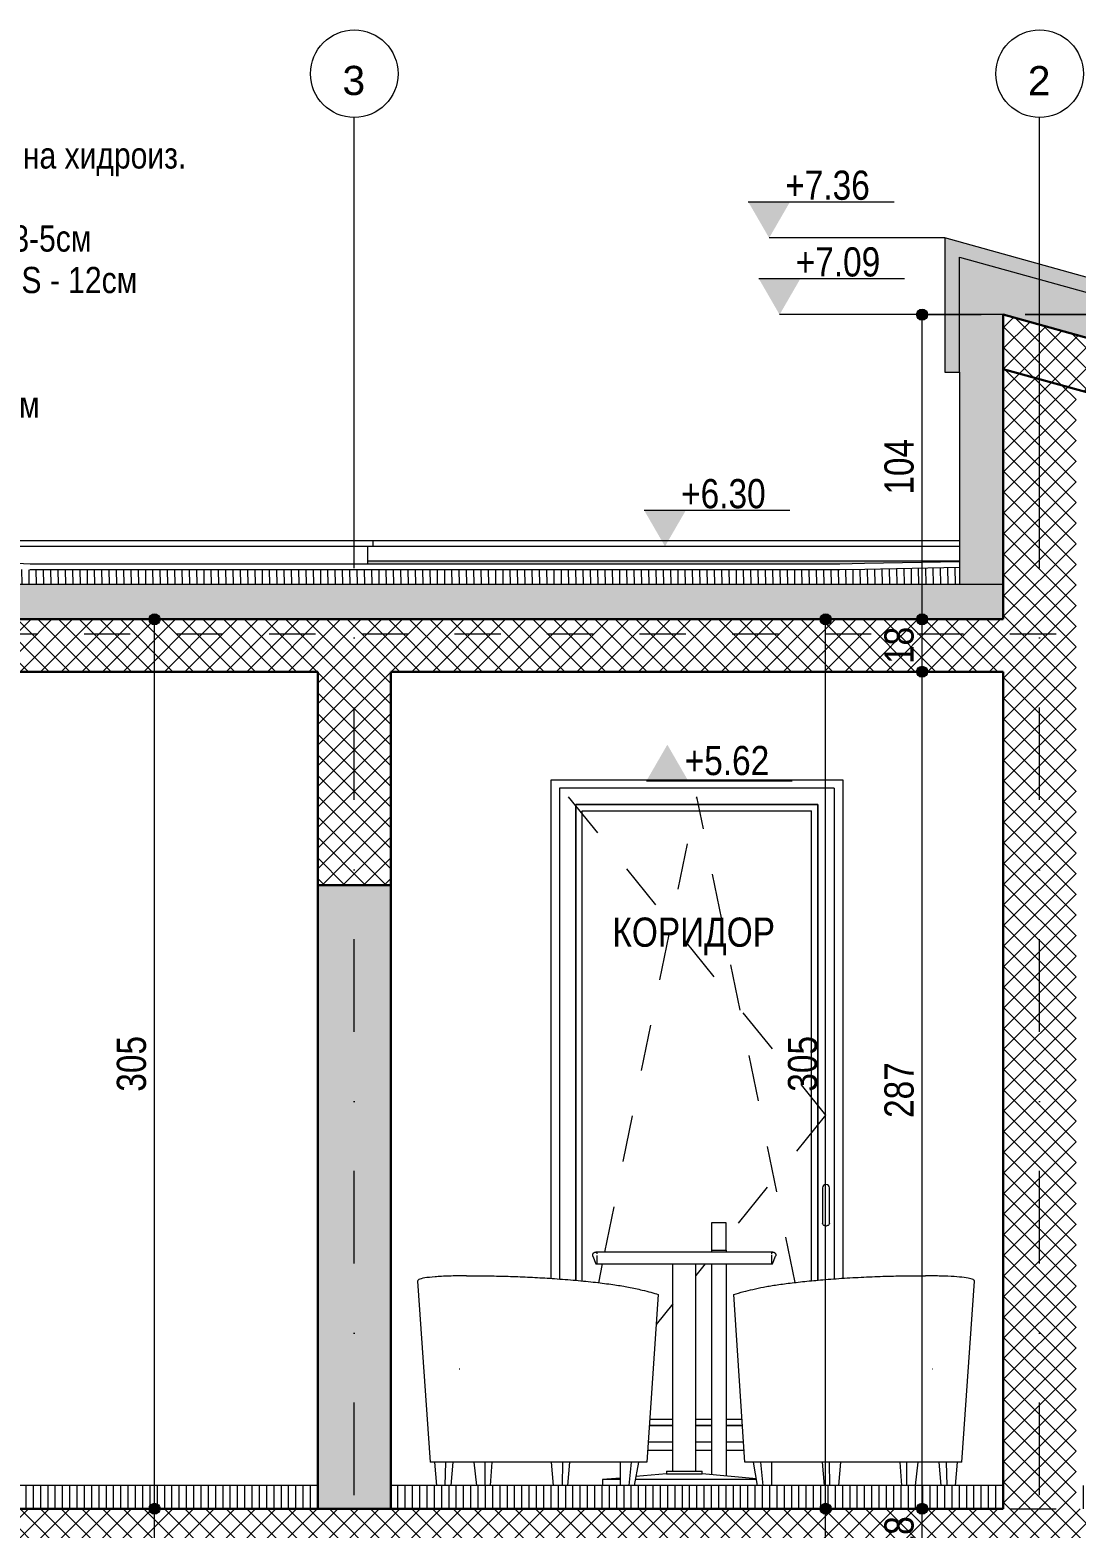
# Model space of a CAD drawing. Header units: centimetres. Extents: x -1889 to 51, y -191 to 807.
# Drawn here: x -1043 to -684, y 293 to 807 of the extents above; entities that cross this region are included whole.
import ezdxf

# ---------------------------------------------------------------- set-up
doc = ezdxf.new("R2010")
doc.units = ezdxf.units.CM
doc.linetypes.add('Dash', pattern=[31.75, 15.875, -15.875])
doc.linetypes.add('Dash dot', pattern=[79.375, 31.75, -23.8125, 0, -23.8125])
for name, color, linetype, lineweight in [('A-ANNO-DIMS', 7, 'Continuous', 9), ('A-ANNO-DIMS-50', 7, 'Continuous', 9), ('A-ANNO-NOTE', 7, 'Continuous', 9), ('A-AREA-IDEN', 7, 'Continuous', 9), ('A-FLOR-FNSH', 7, 'Continuous', 9), ('A-FLOR-HRAL', 7, 'Continuous', 9), ('A-FLOR-LEVL', 7, 'Continuous', 9), ('A-FLOR-MCUT', 7, 'Continuous', 9), ('A-FLOR-PATT', 7, 'Continuous', 9), ('A-GLAZ', 7, 'Continuous', 5), ('A-GLAZ-HDLN', 7, 'Dash', 5), ('A-ROOF', 7, 'Continuous', 9), ('A-ROOF-FNSH', 7, 'Continuous', 9), ('A-ROOF-PATT', 7, 'Continuous', 9), ('A-WALL', 7, 'Continuous', 9), ('A-WALL-FNSH', 7, 'Continuous', 9), ('A-WALL-PATT', 7, 'Continuous', 9), ('G-ANNO-DIMS', 7, 'Continuous', 9), ('G-ANNO-TEXT', 7, 'Continuous', 9), ('I-FURN', 7, 'Continuous', 9), ('S-BEAM', 7, 'Continuous', 9), ('S-COLS', 7, 'Continuous', 9), ('S-GRID', 7, 'Continuous', 9), ('S-GRID-IDEN', 7, 'Continuous', 9)]:
    doc.layers.add(name, color=color, linetype=linetype, lineweight=lineweight)
doc.layers.add('A-DETL', color=7, linetype='Continuous', lineweight=9, true_color=0x008000)
doc.styles.add('Arial', font='arial.ttf', dxfattribs={"height": 10})
doc.styles.add('Arial Narrow', font='ARIALN.TTF', dxfattribs={"height": 10})
doc.styles.add('Arial Narrow_1', font='ARIALN.TTF', dxfattribs={"height": 10})
doc.styles.add('Arial Narrow_2', font='ARIALN.TTF', dxfattribs={"height": 9})
doc.dimstyles.new('TEC_DIM', dxfattribs={"dimscale": 30.48, "dimtxt": 10.23431, "dimasz": 0.492126, "dimexe": 0.393701, "dimexo": 0.246063, "dimgap": 0, "dimtad": 1, "dimdec": 0, "dimzin": 0, "dimdsep": 46, "dimtxsty": 'Arial Narrow', "dimblk1": 'DOTSMALL', "dimblk2": 'DOTSMALL', "dimsah": 1, "dimcen": 0.09, "dimazin": 0, "dimtfac": 1, "dimtdec": 4, "dimtix": 1, "dimtmove": 0, "dimatfit": 3, "dimfxl": 0, "dimtvp": 1, "dimtolj": 1, "dimtzin": 0, "dimarcsym": 0})
pattern_1 = [(45, (-1066.009, 333.896), (-3.535534, 3.535534), []), (135, (-1066.009, 333.896), (-3.535534, -3.535534), [])]

# ---------------------------------------------------------------- blocks, each defined once
blk = doc.blocks.new('Furniture_Crescent_Armchair - 870x580x380mm-1824840-3-3')
at = {"layer": 'I-FURN', "color": 253, "true_color": 0xaaaaaa}
for p, q in [((-909.97, 378.06), (-905.63, 316)), ((-893.14, 379.85), (-888.08, 379.85)), ((-827.44, 373.47), (-831.26, 316)), ((-890.74, 316), (-905.63, 316)), ((-904.09, 316), (-903.4, 308)), ((-900.44, 308), (-900.29, 316)), ((-897.87, 316), (-898.56, 308)), ((-885.68, 316), (-890.74, 316)), ((-890.61, 316), (-889.76, 308)), ((-886.81, 316), (-886.81, 308)), ((-841.19, 316), (-885.68, 316)), ((-884.93, 308), (-884.39, 316)), ((-863.35, 308), (-864.04, 316)), ((-860.24, 316), (-860.4, 308)), ((-857.82, 316), (-858.51, 308)), ((-831.26, 316), (-841.19, 316)), ((-840.44, 316), (-840.44, 308)), ((-836.64, 316), (-837.49, 308)), ((-834.23, 316), (-835.61, 308)), ((-900.44, 308), (-903.4, 308)), ((-898.56, 308), (-900.44, 308)), ((-860.4, 308), (-863.35, 308)), ((-858.51, 308), (-860.4, 308)), ((-837.49, 308), (-840.44, 308)), ((-835.61, 308), (-837.49, 308))]:
    blk.add_line(p, q, dxfattribs=at)
at = {"layer": 'I-FURN', "color": 253, "true_color": 0xaaaaaa, "flags": 128}
blk.add_lwpolyline([(-895.61, 347.99), (-895.51, 348), (-895.41, 348)], dxfattribs=at)
at = {"layer": 'I-FURN', "color": 253, "true_color": 0xaaaaaa}
for points, knots in [([(-893.14, 379.85), (-894.21, 379.85), (-896.28, 379.84), (-900.1, 379.76), (-904.16, 379.55), (-907.69, 379.15), (-909.66, 378.63), (-910.01, 378.22), (-909.97, 378.02)], [-1, -1, -1, -1, -0.9338235, -0.8676471, -0.7352941, -0.6029412, -0.4705882, -0.3529412, -0.3529412, -0.3529412, -0.3529412]), ([(-888.08, 379.85), (-887.13, 379.85), (-885.17, 379.84), (-881.05, 379.78), (-875.61, 379.61), (-868.85, 379.29), (-861.79, 378.84), (-854.72, 378.26), (-847.98, 377.56), (-843.11, 376.92), (-839.78, 376.4), (-838.33, 376.13), (-837.65, 376)], [0, 0, 0, 0, 0.058824, 0.117647, 0.235294, 0.352941, 0.470588, 0.602941, 0.735294, 0.867647, 0.933824, 1, 1, 1, 1]), ([(-837.65, 376), (-835.92, 375.66), (-833.15, 375.06), (-829.83, 374.22), (-828.18, 373.72), (-827.44, 373.47)], [0, 0, 0, 0, 0.4, 0.7, 1, 1, 1, 1])]:
    blk.add_open_spline(points, degree=3, knots=knots, dxfattribs=at)
blk = doc.blocks.new('Furniture_Table_Cafe - Furniture_Table_Cafe-1825741-3-3')
at = {"layer": 'I-FURN', "color": 253, "true_color": 0xaaaaaa}
for p, q in [((-849.78, 386.64), (-848.77, 384)), ((-848.47, 388), (-848.47, 387.37)), ((-848.47, 386.81), (-848.47, 384)), ((-788.47, 387.34), (-788.47, 388)), ((-788.47, 384), (-788.47, 386.96)), ((-788.17, 384), (-787.15, 386.64)), ((-848.77, 384), (-811.92, 384)), ((-822.47, 384), (-822.47, 312.92)), ((-814.47, 312.92), (-814.47, 384)), ((-811.92, 384), (-788.17, 384)), ((-840.44, 310.53), (-846.47, 310)), ((-846.47, 310), (-846.47, 308)), ((-840.55, 310), (-846.34, 310)), ((-812.42, 310), (-835.3, 310)), ((-824.55, 311.92), (-835.09, 311)), ((-824.55, 312.92), (-824.55, 311.92)), ((-824.55, 312.92), (-817.15, 312.92)), ((-824.55, 311.92), (-817.15, 311.92)), ((-817.15, 312.92), (-812.38, 312.92)), ((-817.15, 311.92), (-812.38, 311.92)), ((-793.58, 310), (-812.42, 310)), ((-812.38, 311.92), (-812.38, 312.92)), ((-793.71, 310.28), (-812.38, 311.92))]:
    blk.add_line(p, q, dxfattribs=at)
at = {"layer": 'I-FURN', "color": 253, "true_color": 0xaaaaaa, "flags": 128}
for points in [[(-849.78, 386.64), (-849.8, 386.68), (-849.81, 386.72), (-849.82, 386.76), (-849.83, 386.79), (-849.83, 386.83), (-849.84, 386.87), (-849.84, 386.91), (-849.85, 386.95), (-849.85, 386.99), (-849.85, 387.03), (-849.85, 387.07), (-849.84, 387.11), (-849.84, 387.15), (-849.83, 387.19), (-849.82, 387.23), (-849.81, 387.27), (-849.8, 387.31), (-849.79, 387.35), (-849.77, 387.38), (-849.76, 387.42), (-849.74, 387.46), (-849.72, 387.49), (-849.7, 387.53), (-849.68, 387.56), (-849.65, 387.59), (-849.63, 387.62), (-849.6, 387.65), (-849.58, 387.68), (-849.55, 387.71), (-849.52, 387.74), (-849.49, 387.77), (-849.46, 387.79), (-849.43, 387.82), (-849.39, 387.84), (-849.36, 387.86), (-849.33, 387.88), (-849.29, 387.9), (-849.25, 387.91), (-849.22, 387.93), (-849.18, 387.94), (-849.14, 387.96), (-849.1, 387.97), (-849.06, 387.98), (-849.02, 387.98), (-848.98, 387.99), (-848.95, 388), (-848.91, 388), (-848.87, 388), (-848.85, 388)], [(-811.91, 388), (-813.1, 388), (-814.3, 388), (-815.5, 388), (-816.72, 388), (-817.93, 388), (-819.15, 388), (-820.36, 388), (-821.57, 388), (-822.78, 388), (-823.98, 388), (-825.17, 388), (-826.35, 388), (-827.51, 388), (-828.67, 388), (-829.8, 388), (-830.92, 388), (-832.02, 388), (-833.09, 388), (-834.15, 388), (-835.18, 388), (-836.18, 388), (-837.15, 388), (-838.09, 388), (-839, 388), (-839.88, 388), (-840.73, 388), (-841.54, 388), (-842.31, 388), (-843.04, 388), (-843.74, 388), (-844.39, 388), (-845, 388), (-845.57, 388), (-846.1, 388), (-846.58, 388), (-847.02, 388), (-847.41, 388), (-847.76, 388), (-848.06, 388), (-848.31, 388), (-848.51, 388), (-848.67, 388), (-848.78, 388), (-848.84, 388), (-848.85, 388)], [(-848.85, 388), (-848.82, 388), (-848.75, 388), (-848.63, 388), (-848.46, 388), (-848.24, 388)], [(-788.09, 388), (-788.11, 388), (-788.18, 388), (-788.31, 388), (-788.48, 388), (-788.69, 388), (-788.96, 388), (-789.27, 388), (-789.63, 388), (-790.03, 388), (-790.49, 388), (-790.98, 388), (-791.52, 388), (-792.1, 388), (-792.73, 388), (-793.39, 388), (-794.1, 388), (-794.84, 388), (-795.63, 388), (-796.45, 388), (-797.3, 388), (-798.19, 388), (-799.11, 388), (-800.06, 388), (-801.04, 388), (-802.05, 388), (-803.09, 388), (-804.15, 388), (-805.23, 388), (-806.34, 388), (-807.46, 388), (-808.6, 388), (-809.76, 388), (-810.93, 388), (-811.91, 388)], [(-788.69, 388), (-788.63, 388), (-788.42, 388), (-788.27, 388), (-788.16, 388), (-788.1, 388), (-788.09, 388)], [(-788.09, 388), (-788.05, 388), (-788.01, 388), (-787.97, 387.99), (-787.93, 387.99), (-787.89, 387.98), (-787.85, 387.97), (-787.81, 387.96), (-787.77, 387.95), (-787.73, 387.94), (-787.7, 387.92), (-787.66, 387.9), (-787.63, 387.89), (-787.59, 387.87), (-787.56, 387.85), (-787.52, 387.83), (-787.49, 387.8), (-787.46, 387.78), (-787.43, 387.75), (-787.4, 387.72), (-787.37, 387.7), (-787.34, 387.67), (-787.32, 387.64), (-787.29, 387.61), (-787.27, 387.57), (-787.25, 387.54), (-787.22, 387.51), (-787.21, 387.47), (-787.19, 387.44), (-787.17, 387.4), (-787.16, 387.36), (-787.14, 387.32), (-787.13, 387.29), (-787.12, 387.25), (-787.11, 387.21), (-787.1, 387.17), (-787.1, 387.13), (-787.09, 387.09), (-787.09, 387.05), (-787.09, 387.01), (-787.09, 386.97), (-787.09, 386.93), (-787.09, 386.89), (-787.1, 386.85), (-787.1, 386.81), (-787.11, 386.77), (-787.12, 386.73), (-787.13, 386.7), (-787.15, 386.66), (-787.15, 386.64)]]:
    blk.add_lwpolyline(points, dxfattribs=at)
blk = doc.blocks.new('Furniture_Crescent_Armchair - 870x580x380mm-1673152-3-3')
at = {"layer": 'I-FURN', "color": 253, "true_color": 0xaaaaaa}
for p, q in [((-740.84, 379.85), (-735.78, 379.85)), ((-723.29, 316), (-718.95, 378.06)), ((-797.66, 316), (-801.48, 373.47)), ((-787.74, 316), (-797.66, 316)), ((-793.32, 308), (-794.7, 316)), ((-791.44, 308), (-792.28, 316)), ((-788.49, 308), (-788.49, 316)), ((-743.24, 316), (-787.74, 316)), ((-770.41, 308), (-771.1, 316)), ((-768.53, 308), (-768.68, 316)), ((-764.89, 316), (-765.58, 308)), ((-744.53, 316), (-743.99, 308)), ((-738.19, 316), (-743.24, 316)), ((-742.11, 308), (-742.11, 316)), ((-739.16, 308), (-738.32, 316)), ((-723.29, 316), (-738.19, 316)), ((-730.36, 308), (-731.05, 316)), ((-728.63, 316), (-728.48, 308)), ((-725.53, 308), (-724.84, 316)), ((-791.44, 308), (-793.32, 308)), ((-788.49, 308), (-791.44, 308)), ((-768.53, 308), (-770.41, 308)), ((-765.58, 308), (-768.53, 308)), ((-728.48, 308), (-730.36, 308)), ((-725.53, 308), (-728.48, 308))]:
    blk.add_line(p, q, dxfattribs=at)
at = {"layer": 'I-FURN', "color": 253, "true_color": 0xaaaaaa, "flags": 128}
blk.add_lwpolyline([(-733.51, 348), (-733.41, 348), (-733.31, 347.99)], dxfattribs=at)
at = {"layer": 'I-FURN', "color": 253, "true_color": 0xaaaaaa}
for points, knots in [([(-801.48, 373.47), (-800.5, 373.8), (-798.51, 374.38), (-795, 375.23), (-792.57, 375.74), (-791.27, 376)], [0, 0, 0, 0, 0.4, 0.7, 1, 1, 1, 1]), ([(-791.27, 376), (-790.67, 376.12), (-789.39, 376.35), (-786.5, 376.82), (-782.3, 377.39), (-776.51, 378.03), (-769.9, 378.63), (-762.63, 379.15), (-754.98, 379.55), (-748.8, 379.76), (-744.13, 379.84), (-741.92, 379.85), (-740.84, 379.85)], [0, 0, 0, 0, 0.058824, 0.117647, 0.235294, 0.352941, 0.470588, 0.602941, 0.735294, 0.867647, 0.933824, 1, 1, 1, 1]), ([(-718.96, 378.02), (-718.94, 378.1), (-718.99, 378.39), (-719.86, 378.84), (-722.3, 379.29), (-725.79, 379.61), (-729.54, 379.78), (-732.98, 379.84), (-734.83, 379.85), (-735.78, 379.85)], [-0.6470588, -0.6470588, -0.6470588, -0.6470588, -0.6029412, -0.4705882, -0.3529412, -0.2352941, -0.1176471, -0.0588235, 0, 0, 0, 0])]:
    blk.add_open_spline(points, degree=3, knots=knots, dxfattribs=at)
blk = doc.blocks.new('SINGLE - OK - 100x220-2452613-3-3')
at = {"layer": 'A-GLAZ'}
for p, q in [((-861.24, 547.1), (-861.24, 378.78)), ((-767.04, 547.1), (-861.24, 547.1)), ((-767.04, 547.1), (-767.04, 378.82)), ((-855.64, 541.5), (-855.64, 378.32)), ((-772.64, 541.5), (-855.64, 541.5)), ((-855.64, 378.32), (-855.64, 541.5)), ((-855.64, 541.5), (-772.64, 541.5)), ((-772.64, 378.37), (-772.64, 541.5)), ((-772.64, 541.5), (-772.64, 378.37)), ((-853.44, 378.11), (-853.44, 539.3)), ((-853.44, 539.3), (-774.84, 539.3)), ((-774.84, 378.17), (-774.84, 539.3)), ((-771.09, 410), (-771.09, 397.83)), ((-768.69, 397.83), (-768.69, 410)), ((-830.29, 330.7), (-822.37, 330.7)), ((-814.56, 330.7), (-809.14, 330.7)), ((-804.06, 330.7), (-798.64, 330.7)), ((-830.43, 328.5), (-822.37, 328.5)), ((-822.37, 328.5), (-830.43, 328.5)), ((-814.56, 328.5), (-809.14, 328.5)), ((-809.14, 328.5), (-814.56, 328.5)), ((-804.06, 328.5), (-798.49, 328.5)), ((-798.49, 328.5), (-804.06, 328.5)), ((-830.81, 322.9), (-822.37, 322.9)), ((-814.56, 322.9), (-809.14, 322.9)), ((-804.06, 322.9), (-798.12, 322.9))]:
    blk.add_line(p, q, dxfattribs=at)
at = {"layer": 'A-GLAZ', "flags": 128}
for points in [[(-771.09, 397.83), (-771.07, 397.68), (-771, 397.53), (-770.89, 397.39), (-770.74, 397.27), (-770.56, 397.18), (-770.35, 397.1), (-770.13, 397.06), (-769.89, 397.04), (-769.66, 397.06), (-769.43, 397.1), (-769.23, 397.18), (-769.05, 397.27), (-768.9, 397.39), (-768.79, 397.53), (-768.72, 397.68), (-768.69, 397.83)], [(-771, 397.53), (-771.07, 397.68), (-771.09, 397.83)], [(-768.69, 397.83), (-768.72, 397.68), (-768.79, 397.53)]]:
    blk.add_lwpolyline(points, dxfattribs=at)
at = {"layer": 'A-GLAZ'}
blk.add_arc((-769.89, 410), 1.2, 0, 180, dxfattribs=at)
at = {"layer": 'A-GLAZ-HDLN'}
for p, q in [((-858.24, 544.1), (-770.04, 435)), ((-845.69, 388), (-814.14, 544.1)), ((-780.49, 377.58), (-814.14, 544.1)), ((-770.04, 435), (-804.06, 392.92)), ((-847.81, 377.51), (-846.5, 384)), ((-811.27, 384), (-814.56, 379.93)), ((-822.37, 370.27), (-828.13, 363.15))]:
    blk.add_line(p, q, dxfattribs=at)
blk = doc.blocks.new('Railing - Railing-2455743-3-3')
at = {"layer": 'A-FLOR-HRAL'}
for p, q in [((-804.06, 398), (-809.14, 398)), ((-809.14, 398), (-809.14, 388.69)), ((-804.06, 388.69), (-804.06, 398)), ((-809.14, 388.69), (-804.06, 388.69)), ((-809.14, 388.69), (-809.14, 388)), ((-804.06, 388.69), (-804.06, 388)), ((-809.14, 384), (-809.14, 311.63)), ((-804.06, 384), (-804.06, 311.19))]:
    blk.add_line(p, q, dxfattribs=at)
blk = doc.blocks.new('Structural Framing 10 - Structural Framing 10-2377032-3-3')
at = {"layer": 'S-BEAM'}
h = blk.add_hatch(dxfattribs=at)
h.set_pattern_fill('FP1_6', color=256, style=0, pattern_type=2)
h.set_pattern_definition(pattern_1)
h.paths.add_polyline_path([(-919.14, 513.85), (-919.14, 587), (-944.14, 587), (-944.14, 513.85), (-940.23, 513.85)])
at = {"layer": 'A-DETL', "color": 7, "lineweight": 30}
blk.add_line((-944.14, 513.85), (-919.14, 513.85), dxfattribs=at)
at = {"layer": 'S-BEAM', "lineweight": 30}
for p, q in [((-944.14, 587), (-944.14, 513.85)), ((-919.14, 513.85), (-919.14, 587))]:
    blk.add_line(p, q, dxfattribs=at)
blk = doc.blocks.new('Grid - TEC_GRID_CIRCLE-145857-3-3')
at = {"layer": 'S-GRID-IDEN'}
blk.add_circle((-696.64, 792.09), 15, dxfattribs=at)
blk = doc.blocks.new('Spot Elevations - ELEVATION_PROJECT-150941-3-3')
at = {"layer": 'A-ANNO-NOTE'}
blk.add_hatch(color=256, dxfattribs=at).paths.add_polyline_path([(-602.03, 312.39), (-587.72, 312.39), (-594.88, 300)])
blk.add_line((-602.03, 312.39), (-552.03, 312.39), dxfattribs=at)
blk = doc.blocks.new('Spot Elevations - ELEVATION_PROJECT-V21-3-3')
at = {"layer": 'A-ANNO-NOTE'}
blk.add_hatch(color=256, dxfattribs=at).paths.add_polyline_path([(-1269.96, 549.61), (-1255.65, 549.61), (-1262.8, 562)])
blk.add_line((-1269.96, 549.61), (-1219.96, 549.61), dxfattribs=at)
blk = doc.blocks.new('DIMBLOCK29-3-3')
at = {"layer": 'A-ANNO-DIMS-50', "transparency": 16777216}
h = blk.add_hatch(color=256, dxfattribs=at)
edge = h.paths.add_edge_path()
edge.add_arc((-1000.13, 300), 1.88, 0, 360)
h = blk.add_hatch(color=256, dxfattribs=at)
edge = h.paths.add_edge_path()
edge.add_arc((-1000.13, 0), 1.88, 0, 360)
for p, q in [((-976.64, 300), (-1012.13, 300)), ((-1000.13, 0), (-1000.13, 300)), ((-1000.13, 300), (-976.64, 300)), ((-976.64, 0), (-1012.13, 0)), ((-1000.13, 0), (-976.64, 0))]:
    blk.add_line(p, q, dxfattribs=at)
for centre in [(-1000.13, 300), (-1000.13, 0)]:
    blk.add_circle(centre, 1.88, dxfattribs=at)
at = {"layer": 'A-ANNO-DIMS-50', "color": 0, "transparency": 16777216, "insert": (-1013.06, 140.5), "char_height": 10, "width": 22.8079, "attachment_point": 1, "rotation": 90, "line_spacing_factor": 0.974696, "style": 'Arial Narrow'}
blk.add_mtext('300', dxfattribs=at)
blk = doc.blocks.new('_DotSmall')
at = {"color": 0, "linetype": 'ByBlock', "const_width": 0.5}
blk.add_lwpolyline([(-0.0625, 0, 1), (0.0625, 0, 1)], format="xyb", close=True, dxfattribs=at)
blk = doc.blocks.new('DIMBLOCK30-3-3')
at = {"layer": 'A-ANNO-DIMS-50', "transparency": 16777216}
h = blk.add_hatch(color=256, dxfattribs=at)
edge = h.paths.add_edge_path()
edge.add_arc((-1000.13, 605), 1.88, 0, 360)
h = blk.add_hatch(color=256, dxfattribs=at)
edge = h.paths.add_edge_path()
edge.add_arc((-1000.13, 300), 1.88, 0, 360)
for p, q in [((-995.28, 605), (-1012.13, 605)), ((-1000.13, 300), (-1000.13, 605)), ((-1000.13, 605), (-995.28, 605)), ((-976.64, 300), (-1012.13, 300)), ((-1000.13, 300), (-976.64, 300))]:
    blk.add_line(p, q, dxfattribs=at)
for centre in [(-1000.13, 605), (-1000.13, 300)]:
    blk.add_circle(centre, 1.88, dxfattribs=at)
at = {"layer": 'A-ANNO-DIMS-50', "color": 0, "transparency": 16777216, "insert": (-1013.06, 443), "char_height": 10, "width": 22.8079, "attachment_point": 1, "rotation": 90, "line_spacing_factor": 0.974696, "style": 'Arial Narrow'}
blk.add_mtext('305', dxfattribs=at)
blk = doc.blocks.new('DIMBLOCK33-3-3')
at = {"layer": 'A-ANNO-DIMS-50', "transparency": 16777216}
h = blk.add_hatch(color=256, dxfattribs=at)
edge = h.paths.add_edge_path()
edge.add_arc((-736.92, 300), 1.88, 0, 360)
h = blk.add_hatch(color=256, dxfattribs=at)
edge = h.paths.add_edge_path()
edge.add_arc((-736.92, 282), 1.88, 0, 360)
for p, q in [((-732.07, 300), (-748.92, 300)), ((-736.92, 282), (-736.92, 300)), ((-736.92, 300), (-732.07, 300)), ((-732.07, 282), (-748.92, 282)), ((-736.92, 282), (-732.07, 282))]:
    blk.add_line(p, q, dxfattribs=at)
for centre in [(-736.92, 300), (-736.92, 282)]:
    blk.add_circle(centre, 1.88, dxfattribs=at)
at = {"layer": 'A-ANNO-DIMS-50', "color": 0, "transparency": 16777216, "insert": (-749.85, 284.66), "char_height": 10, "width": 15.2053, "attachment_point": 1, "rotation": 90, "line_spacing_factor": 0.974696, "style": 'Arial Narrow'}
blk.add_mtext('18', dxfattribs=at)
blk = doc.blocks.new('DIMBLOCK34-3-3')
at = {"layer": 'A-ANNO-DIMS-50', "transparency": 16777216}
h = blk.add_hatch(color=256, dxfattribs=at)
edge = h.paths.add_edge_path()
edge.add_arc((-736.92, 587), 1.88, 0, 360)
h = blk.add_hatch(color=256, dxfattribs=at)
edge = h.paths.add_edge_path()
edge.add_arc((-736.92, 300), 1.88, 0, 360)
for p, q in [((-732.07, 587), (-748.92, 587)), ((-736.92, 300), (-736.92, 587)), ((-736.92, 587), (-732.07, 587)), ((-732.07, 300), (-748.92, 300)), ((-736.92, 300), (-732.07, 300))]:
    blk.add_line(p, q, dxfattribs=at)
for centre in [(-736.92, 587), (-736.92, 300)]:
    blk.add_circle(centre, 1.88, dxfattribs=at)
at = {"layer": 'A-ANNO-DIMS-50', "color": 0, "transparency": 16777216, "insert": (-749.85, 434), "char_height": 10, "width": 22.8079, "attachment_point": 1, "rotation": 90, "line_spacing_factor": 0.974696, "style": 'Arial Narrow'}
blk.add_mtext('287', dxfattribs=at)
blk = doc.blocks.new('DIMBLOCK35-3-3')
at = {"layer": 'A-ANNO-DIMS-50', "transparency": 16777216}
h = blk.add_hatch(color=256, dxfattribs=at)
edge = h.paths.add_edge_path()
edge.add_arc((-736.92, 605), 1.88, 0, 360)
h = blk.add_hatch(color=256, dxfattribs=at)
edge = h.paths.add_edge_path()
edge.add_arc((-736.92, 587), 1.88, 0, 360)
for p, q in [((-732.07, 605), (-748.92, 605)), ((-736.92, 587), (-736.92, 605)), ((-736.92, 605), (-732.07, 605)), ((-732.07, 587), (-748.92, 587)), ((-736.92, 587), (-732.07, 587))]:
    blk.add_line(p, q, dxfattribs=at)
for centre in [(-736.92, 605), (-736.92, 587)]:
    blk.add_circle(centre, 1.88, dxfattribs=at)
at = {"layer": 'A-ANNO-DIMS-50', "color": 0, "transparency": 16777216, "insert": (-749.85, 589.66), "char_height": 10, "width": 15.2053, "attachment_point": 1, "rotation": 90, "line_spacing_factor": 0.974696, "style": 'Arial Narrow'}
blk.add_mtext('18', dxfattribs=at)
blk = doc.blocks.new('DIMBLOCK36-3-3')
at = {"layer": 'A-ANNO-DIMS-50', "transparency": 16777216}
h = blk.add_hatch(color=256, dxfattribs=at)
edge = h.paths.add_edge_path()
edge.add_arc((-736.92, 709.47), 1.88, 0, 360)
h = blk.add_hatch(color=256, dxfattribs=at)
edge = h.paths.add_edge_path()
edge.add_arc((-736.92, 605), 1.88, 0, 360)
for p, q in [((-716.64, 709.47), (-748.92, 709.47)), ((-736.92, 605), (-736.92, 709.47)), ((-736.92, 709.47), (-716.64, 709.47)), ((-732.07, 605), (-748.92, 605)), ((-736.92, 605), (-732.07, 605))]:
    blk.add_line(p, q, dxfattribs=at)
for centre in [(-736.92, 709.47), (-736.92, 605)]:
    blk.add_circle(centre, 1.88, dxfattribs=at)
at = {"layer": 'A-ANNO-DIMS-50', "color": 0, "transparency": 16777216, "insert": (-749.85, 647.73), "char_height": 10, "width": 22.8079, "attachment_point": 1, "rotation": 90, "line_spacing_factor": 0.974696, "style": 'Arial Narrow'}
blk.add_mtext('104', dxfattribs=at)
blk = doc.blocks.new('DIMBLOCK38-3-3')
at = {"layer": 'A-ANNO-DIMS-50', "transparency": 16777216}
h = blk.add_hatch(color=256, dxfattribs=at)
edge = h.paths.add_edge_path()
edge.add_arc((-770.01, 300), 1.88, 0, 360)
h = blk.add_hatch(color=256, dxfattribs=at)
edge = h.paths.add_edge_path()
edge.add_arc((-770.01, 0), 1.87, 0, 360)
for p, q in [((-765.16, 300), (-782.01, 300)), ((-770.01, 0), (-770.01, 300)), ((-770.01, 300), (-765.16, 300)), ((-765.16, 0), (-782.01, 0)), ((-770.01, 0), (-765.16, 0))]:
    blk.add_line(p, q, dxfattribs=at)
for centre, radius in [((-770.01, 300), 1.88), ((-770.01, 0), 1.87)]:
    blk.add_circle(centre, radius, dxfattribs=at)
at = {"layer": 'A-ANNO-DIMS-50', "color": 0, "transparency": 16777216, "insert": (-782.93, 140.5), "char_height": 10, "width": 22.8079, "attachment_point": 1, "rotation": 90, "line_spacing_factor": 0.974696, "style": 'Arial Narrow'}
blk.add_mtext('300', dxfattribs=at)
blk = doc.blocks.new('DIMBLOCK39-3-3')
at = {"layer": 'A-ANNO-DIMS-50', "transparency": 16777216}
h = blk.add_hatch(color=256, dxfattribs=at)
edge = h.paths.add_edge_path()
edge.add_arc((-770.01, 605), 1.88, 0, 360)
h = blk.add_hatch(color=256, dxfattribs=at)
edge = h.paths.add_edge_path()
edge.add_arc((-770.01, 300), 1.88, 0, 360)
for p, q in [((-765.16, 605), (-782.01, 605)), ((-770.01, 300), (-770.01, 605)), ((-770.01, 605), (-765.16, 605)), ((-765.16, 300), (-782.01, 300)), ((-770.01, 300), (-765.16, 300))]:
    blk.add_line(p, q, dxfattribs=at)
for centre in [(-770.01, 605), (-770.01, 300)]:
    blk.add_circle(centre, 1.88, dxfattribs=at)
at = {"layer": 'A-ANNO-DIMS-50', "color": 0, "transparency": 16777216, "insert": (-782.93, 443), "char_height": 10, "width": 22.8079, "attachment_point": 1, "rotation": 90, "line_spacing_factor": 0.974696, "style": 'Arial Narrow'}
blk.add_mtext('305', dxfattribs=at)
blk = doc.blocks.new('DIMBLOCK50-3-3')
at = {"layer": 'A-ANNO-DIMS-50', "transparency": 16777216}
h = blk.add_hatch(color=256, dxfattribs=at)
edge = h.paths.add_edge_path()
edge.add_arc((-630.94, 709.47), 1.88, 0, 360)
h = blk.add_hatch(color=256, dxfattribs=at)
edge = h.paths.add_edge_path()
edge.add_arc((-630.94, 300), 1.88, 0, 360)
for p, q in [((-701.64, 709.47), (-618.94, 709.47)), ((-630.94, 709.47), (-701.64, 709.47)), ((-630.94, 300), (-630.94, 709.47)), ((-626.09, 300), (-642.94, 300)), ((-630.94, 300), (-626.09, 300))]:
    blk.add_line(p, q, dxfattribs=at)
for centre in [(-630.94, 709.47), (-630.94, 300)]:
    blk.add_circle(centre, 1.88, dxfattribs=at)
at = {"layer": 'A-ANNO-DIMS-50', "color": 0, "transparency": 16777216, "insert": (-643.86, 495.23), "char_height": 10, "width": 22.8079, "attachment_point": 1, "rotation": 90, "line_spacing_factor": 0.974696, "style": 'Arial Narrow'}
blk.add_mtext('409', dxfattribs=at)

msp = doc.modelspace()

# ---------------------------------------------------------------- hatches: boundary and pattern name
at = {"layer": 'A-FLOR-PATT'}
h = msp.add_hatch(dxfattribs=at)
h.set_pattern_fill('FP1_6', color=256, style=0, pattern_type=2)
h.set_pattern_definition(pattern_1)
h.paths.add_polyline_path([(-821.66, 587), (-684.14, 587), (-684.14, 605), (-1339.14, 605), (-1339.14, 587), (-940.23, 587)])
at = {"layer": 'A-FLOR-PATT', "true_color": 0x787878}
h = msp.add_hatch(dxfattribs=at)
h.set_pattern_fill('FP1_5', color=8, style=0, pattern_type=2)
h.set_pattern_definition([(270, (-964.143, 308), (2.5, -9e-15), [])])
h.paths.add_polyline_path([(-1759.14, 300), (-1364.14, 300), (-1364.14, 308), (-1759.14, 308)])
h.paths.add_polyline_path([(-169.14, 300), (-169.14, 308), (-684.14, 308), (-684.14, 300), (-169.51, 300)])
h.paths.add_polyline_path([(-1339.14, 300), (-944.14, 300), (-944.14, 308), (-1339.14, 308)])
h.paths.add_polyline_path([(-724.84, 300), (-709.14, 300), (-709.14, 308), (-919.14, 308), (-919.14, 300), (-728.33, 300)])
at = {"layer": 'A-FLOR-PATT'}
h = msp.add_hatch(dxfattribs=at)
h.set_pattern_fill('FP1_6', color=256, style=0, pattern_type=2)
h.set_pattern_definition(pattern_1)
h.paths.add_polyline_path([(-169.14, 282), (-144.14, 282), (-144.14, 300), (-1784.14, 300), (-1784.14, 282), (-169.51, 282)])
at = {"layer": 'A-ROOF-PATT', "true_color": 0xc0c0c0}
msp.add_hatch(color=9, dxfattribs=at).paths.add_polyline_path([(-124.14, 562.8), (-124.14, 567.99), (-729.14, 735.77), (-729.14, 730.58), (-129.14, 564.19)])
at = {"layer": 'A-ROOF-PATT', "true_color": 0xffff80}
msp.add_hatch(color=51, dxfattribs=at).paths.add_polyline_path([(-129.14, 548.62), (-129.14, 564.19), (-724.14, 729.2), (-724.14, 713.63), (-139.87, 551.6)])
at = {"layer": 'A-ROOF-PATT'}
h = msp.add_hatch(dxfattribs=at)
h.set_pattern_fill('FP1_6', color=256, style=0, pattern_type=2)
h.set_pattern_definition(pattern_1)
h.paths.add_polyline_path([(-144.14, 534.1), (-144.14, 552.78), (-709.14, 709.47), (-709.14, 690.79), (-169.51, 541.14)])
at = {"layer": 'A-ROOF-PATT', "true_color": 0xc0c0c0}
h = msp.add_hatch(dxfattribs=at)
h.set_pattern_fill('FP1_1', color=9, style=0, pattern_type=2)
h.set_pattern_definition([(271.114, (-818.143, 622.88), (2.499527, 0.048604), [])])
h.paths.add_polyline_path([(-724.14, 617), (-724.14, 622.71), (-765.13, 621.91), (-1042.84, 621.91), (-1064.17, 623), (-1115.78, 621.91), (-1324.14, 621.91), (-1324.14, 617), (-732.73, 617)])
h = msp.add_hatch(dxfattribs=at)
h.set_pattern_fill('FP1_2', color=9, style=0, pattern_type=2)
h.set_pattern_definition([(0, (-1066.009, 607.424), (5.08, 0.04095), [0.4191, -3.391, 0.4191, -3.391, -20.32]), (0, (-1066.009, 607.424), (5.08, 0.04095), [-7.62, 0.4191, -7.201, 0.4191, -3.391, -8.89]), (0, (-1066.009, 607.424), (5.08, 0.04095), [-19.05, 0.4191, -2.121, 0.4191, -5.931]), (176.804, (-1064.104, 607.444), (-3.639895828, 0.121349486), [0.20988, -1.698, 0.20988, -1.698, -10.176]), (176.804, (-1064.104, 607.444), (-3.639895828, 0.121349486), [-3.816, 0.20988, -3.606, 0.20988, -1.698, -4.452]), (176.804, (-1064.104, 607.444), (-3.639895828, 0.121349486), [-9.54, 0.20988, -1.062, 0.20988, -2.97]), (183.196, (-1063.469, 607.526), (-1.440190597, -0.162315675), [0.20988, -1.698, 0.20988, -11.874]), (183.196, (-1063.469, 607.526), (-1.440190597, -0.162315675), [-2.118, -1.698, 0.20988, -3.606, -6.36]), (183.196, (-1063.469, 607.526), (-1.440190597, -0.162315675), [-7.632, 0.20988, -1.698, 0.20988, -4.242]), (183.196, (-1063.469, 607.526), (-1.440190597, -0.162315675), [-9.75, -1.062, 0.20988, -2.97])])
h.paths.add_polyline_path([(-927.14, 623.91), (-762.37, 623.96), (-724.14, 624.71), (-724.14, 625), (-927.14, 625), (-927.14, 624.08)])
h = msp.add_hatch(dxfattribs=at)
h.set_pattern_fill('FP1_3', color=9, style=0, pattern_type=2)
h.set_pattern_definition([(1.116, (-1071.545, 617.94), (5.079035606913459, 0.098981338166525), [0.4191, -3.391, 0.4191, -3.391, -20.32]), (1.116, (-1071.545, 617.94), (5.079035606913459, 0.098981338166525), [-7.62, 0.4191, -7.201, 0.4191, -3.391, -8.89]), (1.116, (-1071.545, 617.94), (5.079035606913459, 0.098981338166525), [-19.05, 0.4191, -2.121, 0.4191, -5.931]), (181.114, (-1069.64, 617.977), (-3.639310647972726, -0.0708379308869), [0.20955, -1.695, 0.20955, -1.695, -10.16]), (181.114, (-1069.64, 617.977), (-3.639310647972726, -0.0708379308869), [-3.81, 0.20955, -3.6, 0.20955, -1.695, -4.445]), (181.114, (-1069.64, 617.977), (-3.639310647972726, -0.0708379308869), [-9.525, 0.20955, -1.06, 0.20955, -2.965]), (181.119, (-1069.005, 617.989), (-1.439724012061583, -0.02819173625901), [0.20955, -1.695, 0.20955, -1.695, -10.16]), (181.119, (-1069.005, 617.989), (-1.439724012061583, -0.02819173625901), [-3.81, 0.20955, -3.6, 0.20955, -1.695, -4.445]), (181.119, (-1069.005, 617.989), (-1.439724012061583, -0.02819173625901), [-9.525, 0.20955, -1.06, 0.20955, -2.965])])
h.paths.add_polyline_path([(-765.15, 623.91), (-762.37, 623.96), (-765.13, 623.91)])
at = {"layer": 'A-ROOF-PATT', "lineweight": 5, "true_color": 0xffff80}
msp.add_hatch(color=51, dxfattribs=at).paths.add_polyline_path([(-1324.14, 605), (-709.14, 605), (-709.14, 617), (-1324.14, 617)])
at = {"layer": 'A-WALL-PATT', "true_color": 0xc0c0c0}
msp.add_hatch(color=9, dxfattribs=at).paths.add_polyline_path([(-729.14, 689.76), (-724.14, 689.76), (-724.14, 729.2), (-729.14, 730.58), (-729.14, 693.89)])
at = {"layer": 'A-WALL-PATT', "true_color": 0xffff80}
msp.add_hatch(color=51, dxfattribs=at).paths.add_polyline_path([(-724.14, 617), (-709.14, 617), (-709.14, 709.47), (-724.14, 713.63), (-724.14, 622.71)])
at = {"layer": 'A-WALL-PATT', "true_color": 0x808080}
msp.add_hatch(color=8, dxfattribs=at).paths.add_polyline_path([(-944.14, 300), (-919.14, 300), (-919.14, 513.85), (-944.14, 513.85), (-944.14, 308)])
at = {"layer": 'S-COLS'}
h = msp.add_hatch(dxfattribs=at)
h.set_pattern_fill('FP1_6', color=256, style=0, pattern_type=2)
h.set_pattern_definition(pattern_1)
h.paths.add_polyline_path([(-709.14, 300), (-684.14, 300), (-684.14, 587), (-709.14, 587), (-709.14, 308)])
h.paths.add_polyline_path([(-684.14, 605), (-684.14, 683.86), (-709.14, 690.79), (-709.14, 605), (-703.08, 605)])

# ---------------------------------------------------------------- linework, layer by layer
at = {"layer": 'A-DETL', "color": 7, "lineweight": 30}
for p, q in [((-709.14, 690.79), (-144.14, 534.1)), ((-709.14, 690.79), (-709.14, 625)), ((-709.14, 625), (-709.14, 617)), ((-709.14, 617), (-709.14, 605)), ((-709.14, 587), (-709.14, 308)), ((-709.14, 308), (-709.14, 300))]:
    msp.add_line(p, q, dxfattribs=at)
at = {"layer": 'A-FLOR-FNSH', "lineweight": 30}
for p, q in [((-709.14, 605), (-1339.14, 605)), ((-1339.14, 587), (-944.14, 587)), ((-919.14, 587), (-709.14, 587)), ((-944.14, 300), (-944.14, 308)), ((-919.14, 308), (-919.14, 300)), ((-709.14, 300), (-1784.14, 300))]:
    msp.add_line(p, q, dxfattribs=at)
at = {"layer": 'A-FLOR-FNSH'}
for p, q in [((-944.14, 308), (-1292.14, 308)), ((-903.4, 308), (-919.14, 308)), ((-863.35, 308), (-898.56, 308)), ((-840.44, 308), (-858.51, 308)), ((-793.32, 308), (-835.61, 308)), ((-770.41, 308), (-788.49, 308)), ((-730.36, 308), (-765.58, 308)), ((-709.14, 308), (-725.53, 308))]:
    msp.add_line(p, q, dxfattribs=at)
at = {"layer": 'A-FLOR-LEVL', "linetype": 'Dash'}
for p, q in [((-1881.56, 600), (-17.46, 600)), ((-1881.56, 300), (-17.46, 300))]:
    msp.add_line(p, q, dxfattribs=at)
at = {"layer": 'A-FLOR-MCUT'}
msp.add_line((-709.14, 300), (-709.14, 308), dxfattribs=at)
at = {"layer": 'A-ROOF', "lineweight": 30}
msp.add_line((-144.14, 552.78), (-709.14, 709.47), dxfattribs=at)
at = {"layer": 'A-ROOF'}
for p, q in [((-765.13, 621.91), (-1042.84, 621.91)), ((-927.14, 625), (-724.14, 625)), ((-756.6, 622.08), (-765.13, 621.91)), ((-724.14, 622.71), (-756.6, 622.08)), ((-1324.14, 617), (-724.14, 617)), ((-709.14, 605), (-709.14, 617))]:
    msp.add_line(p, q, dxfattribs=at)
at = {"layer": 'A-ROOF-FNSH'}
for p, q in [((-729.14, 735.77), (-729.14, 730.58)), ((-124.14, 567.99), (-729.14, 735.77)), ((-724.14, 729.2), (-129.14, 564.19)), ((-1042.79, 623.91), (-1064.14, 625)), ((-765.13, 623.91), (-1042.79, 623.91)), ((-756.64, 624.08), (-765.13, 623.91)), ((-724.14, 624.71), (-756.64, 624.08))]:
    msp.add_line(p, q, dxfattribs=at)
at = {"layer": 'A-WALL', "lineweight": 30}
for p, q in [((-709.14, 690.79), (-709.14, 709.47)), ((-944.14, 513.85), (-944.14, 308)), ((-919.14, 308), (-919.14, 513.85))]:
    msp.add_line(p, q, dxfattribs=at)
at = {"layer": 'A-WALL'}
for p, q in [((-724.14, 689.76), (-724.14, 617)), ((-709.14, 617), (-709.14, 690.79)), ((-1324.14, 632), (-724.14, 632)), ((-925.14, 630), (-925.14, 632)), ((-724.14, 630), (-1324.14, 630)), ((-927.14, 630), (-927.14, 623.91)), ((-724.14, 617), (-709.14, 617)), ((-864.14, 378.98), (-864.14, 550)), ((-864.14, 550), (-764.14, 550)), ((-764.14, 550), (-764.14, 379.02)), ((-919.14, 513.85), (-944.14, 513.85)), ((-822.37, 320), (-831, 320)), ((-809.14, 320), (-814.56, 320)), ((-797.93, 320), (-804.06, 320))]:
    msp.add_line(p, q, dxfattribs=at)
at = {"layer": 'A-WALL-FNSH'}
for p, q in [((-729.14, 730.58), (-729.14, 689.76)), ((-724.14, 689.76), (-724.14, 729.2)), ((-729.14, 689.76), (-724.14, 689.76))]:
    msp.add_line(p, q, dxfattribs=at)
at = {"layer": 'G-ANNO-DIMS'}
for p, q in [((-773.22, 735.77), (-789.38, 735.77)), ((-729.14, 735.77), (-773.22, 735.77)), ((-759.98, 709.47), (-785.79, 709.47)), ((-709.14, 709.47), (-759.98, 709.47)), ((-816.44, 630), (-825.08, 630))]:
    msp.add_line(p, q, dxfattribs=at)
at = {"layer": 'S-GRID', "color": 1, "lineweight": 18, "true_color": 0xff0000}
for p, q in [((-931.64, 652.09), (-931.64, 777.09)), ((-696.64, 652.09), (-696.64, 777.09))]:
    msp.add_line(p, q, dxfattribs=at)
at = {"layer": 'S-GRID', "color": 1, "linetype": 'Dash dot', "lineweight": 18, "true_color": 0xff0000}
for p, q in [((-931.64, -92.75), (-931.64, 652.09)), ((-696.64, -92.75), (-696.64, 652.09))]:
    msp.add_line(p, q, dxfattribs=at)

# ---------------------------------------------------------------- block references
at = {"layer": 'A-DETL', "color": 7, "lineweight": 30}
msp.add_blockref('Structural Framing 10 - Structural Framing 10-2377032-3-3', (0, 0), dxfattribs=at)
at = {"layer": 'A-FLOR-HRAL'}
msp.add_blockref('Railing - Railing-2455743-3-3', (0, 0), dxfattribs=at)
at = {"layer": 'A-GLAZ'}
msp.add_blockref('SINGLE - OK - 100x220-2452613-3-3', (0, 0), dxfattribs=at)
at = {"layer": 'G-ANNO-DIMS'}
for name, p in [('Spot Elevations - ELEVATION_PROJECT-150941-3-3', (-194.5, 435.77)), ('Spot Elevations - ELEVATION_PROJECT-150941-3-3', (-190.92, 409.47)), ('Spot Elevations - ELEVATION_PROJECT-150941-3-3', (-230.21, 330)), ('Spot Elevations - ELEVATION_PROJECT-V21-3-3', (438.52, 0))]:
    msp.add_blockref(name, p, dxfattribs=at)
at = {"layer": 'I-FURN', "color": 253, "true_color": 0xaaaaaa}
for name in ['Furniture_Table_Cafe - Furniture_Table_Cafe-1825741-3-3', 'Furniture_Crescent_Armchair - 870x580x380mm-1824840-3-3', 'Furniture_Crescent_Armchair - 870x580x380mm-1673152-3-3']:
    msp.add_blockref(name, (0, 0), dxfattribs=at)
at = {"layer": 'S-GRID-IDEN'}
for p in [(-235, 0), (0, 0)]:
    msp.add_blockref('Grid - TEC_GRID_CIRCLE-145857-3-3', p, dxfattribs=at)

# ---------------------------------------------------------------- texts
at = {"layer": 'A-AREA-IDEN', "insert": (-815.24, 489.82), "char_height": 10, "width": 57.25, "attachment_point": 8, "line_spacing_factor": 0.949189, "style": 'Arial Narrow_1'}
msp.add_mtext('\\pt63.5,127,190.5,254,317.5,381,444.5,508,571.5,635,698.5,762,825.5,889,952.5,1016,1079.5,1143,1206.5,1270,1333.5,1397,1460.5,1524,1587.5,1651,1714.5,1778,1841.5,1905,1968.5,2032;{\\fArial Narrow|b0|i0|c204|p34;КОРИДОР}', dxfattribs=at)
at = {"layer": 'G-ANNO-DIMS', "char_height": 10, "width": 34.7536, "attachment_point": 1, "line_spacing_factor": 0.974696, "style": 'Arial Narrow'}
for s, insert in [('+7.36', (-783.86, 758.86)), ('+7.09', (-780.27, 732.56)), ('+6.30', (-819.56, 653.09)), ('+5.62', (-818.33, 561.57))]:
    msp.add_mtext(s, dxfattribs=dict(at, insert=insert))
at = {"layer": 'G-ANNO-TEXT', "insert": (-1145.38, 768.57), "char_height": 9, "width": 216.6, "attachment_point": 1, "line_spacing_factor": 0.949189, "style": 'Arial Narrow_2'}
msp.add_mtext('\\pi-5.00004,l5.00004,t9.99999,15.00003,19.99998,25.00002,29.99997,35.00001,39.99996,45,50.00004,54.99999,60.00003,64.99998,70.00002,74.99997,80.00001,84.99996,90,95.00004,99.99999,105.00003,109.99998,115.00002,119.99997,125.00001,129.99996,135,140.00004,144.99999,150.00003,154.99998,160.00002;{\\fSymbol|b0|i0|c2|p18;·^I\\fArial Narrow|b0|i0|c204|p34;защитно покритие на хидроиз}.\\P{\\fSymbol|b0|i0|c2|p18;·^I\\fArial Narrow|b0|i0|c204|p34;хидроизолация \\P\\fSymbol|b0|i0|c2|p18;·^I\\fArial Narrow|b0|i0|c204|p34;бетон за наклон }- 3-5{\\fArial Narrow|b0|i0|c204|p34;см\\P\\fSymbol|b0|i0|c2|p18;·^I\\fArial Narrow|b0|i0|c204|p34;топлоизолация }XPS - 12{\\fArial Narrow|b0|i0|c204|p34;см\\P\\fSymbol|b0|i0|c2|p18;·^I\\fArial Narrow|b0|i0|c204|p34;пароизолация\\P\\fSymbol|b0|i0|c2|p18;·^I\\fArial Narrow|b0|i0|c204|p34;СТБ плоча }- 18{\\fArial Narrow|b0|i0|c204|p34;см\\P\\fSymbol|b0|i0|c2|p18;·^I\\fArial Narrow|b0|i0|c204|p34;окачен таван }- 25{\\fArial Narrow|b0|i0|c204|p34;см}', dxfattribs=at)
at = {"layer": 'S-GRID-IDEN', "char_height": 10, "width": 8.25, "attachment_point": 5, "line_spacing_factor": 0.936439, "style": 'Arial'}
for s, insert in [('\\pt50,100,150,200,250,300,350,400,450,500,550,600,650,700,750,800,850,900,950,1000,1050,1100,1150,1200,1250,1300,1350,1400,1450,1500,1550,1600;3', (-931.8, 789.71)), ('\\pt50,100,150,200,250,300,350,400,450,500,550,600,650,700,750,800,850,900,950,1000,1050,1100,1150,1200,1250,1300,1350,1400,1450,1500,1550,1600;2', (-696.8, 789.71))]:
    msp.add_mtext(s, dxfattribs=dict(at, insert=insert))

# ---------------------------------------------------------------- dimensions: what is measured, and where the dimension line sits
at = {"layer": 'A-ANNO-DIMS'}
for base, p1, p2, override, picture, middle in [((-736.92, 709.47), (-739.57, 605), (-709.14, 709.47), {"dimpost": '<>', "dimfxl": 108.813081}, 'DIMBLOCK36-3-3', (-742.03, 657.24)), ((-630.94, 709.47), (-633.59, 300), (-709.14, 709.47), {"dimpost": '<>', "dimfxl": 416.382981}, 'DIMBLOCK50-3-3', (-636.05, 504.74)), ((-1000.13, 605), (-969.14, 300), (-1002.78, 605), {"dimpost": '<>', "dimfxl": 306.849667}, 'DIMBLOCK30-3-3', (-1005.24, 452.5)), ((-770.01, 605), (-772.66, 300), (-772.66, 605), {"dimpost": '<>', "dimfxl": 305}, 'DIMBLOCK39-3-3', (-775.12, 452.5)), ((-736.92, 605), (-739.57, 587), (-739.57, 605), {"dimpost": '<>', "dimfxl": 18}, 'DIMBLOCK35-3-3', (-742.03, 596)), ((-736.92, 587), (-739.57, 300), (-739.57, 587), {"dimpost": '<>', "dimfxl": 287}, 'DIMBLOCK34-3-3', (-742.03, 443.5)), ((-1000.13, 300), (-969.14, 0), (-969.14, 300), {"dimpost": '<>', "dimfxl": 300}, 'DIMBLOCK29-3-3', (-1005.24, 150)), ((-770.01, 300), (-772.66, 0), (-772.66, 300), {"dimpost": '<>', "dimfxl": 300}, 'DIMBLOCK38-3-3', (-775.12, 150)), ((-736.92, 300), (-739.57, 282), (-739.57, 300), {"dimpost": '<>', "dimfxl": 18}, 'DIMBLOCK33-3-3', (-742.03, 291))]:
    dim = msp.add_linear_dim(base=base, p1=p1, p2=p2, angle=90, dimstyle='TEC_DIM', override=override, dxfattribs=at)
    dim.commit()
    dim.dimension.update_dxf_attribs({"geometry": picture, "text_midpoint": middle})

doc.saveas('drawing.dxf')
